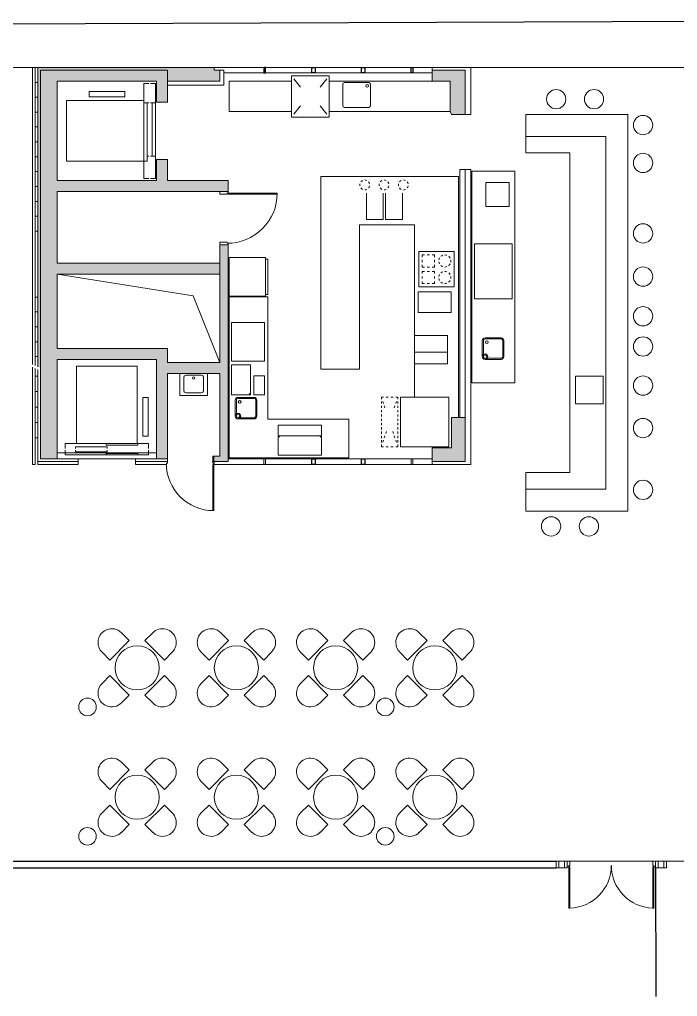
# Model space of a CAD drawing. Header units: inches. Extents: x -2770 to 3095, y -2847 to 3009.
# Drawn here: x 48.09 to 54.05, y 106.6 to 115.45 of the extents above; entities that cross this region are included whole.
import ezdxf

# ---------------------------------------------------------------- set-up
doc = ezdxf.new("R2010")
doc.units = ezdxf.units.IN
doc.header["$LTSCALE"] = 0.1
doc.header["$MEASUREMENT"] = 0
for name, color, linetype, lineweight in [('ARREDI attrezzature - furniture', 175, 'Continuous', 9), ('MURATURA sezioni - section wall', 7, 'Continuous', 40), ('PORTE finestre - doors windows', 252, 'Continuous', 5), ('PROIEZIONI - projections', 145, 'Continuous', 13), ('PROIEZIONI finissime - fine lines', 251, 'Continuous', 9), ('SEZIONI medie - small section', 2, 'Continuous', 25)]:
    doc.layers.add(name, color=color, linetype=linetype, lineweight=lineweight)
doc.layers.add('MURATURE tratteggi - wall hatch', color=7, linetype='Continuous', lineweight=18, true_color=0x949494)
doc.layers.add('VETRATE sezioni - windows sections', color=7, linetype='Continuous', true_color=0x4d79ff)

msp = doc.modelspace()

# ---------------------------------------------------------------- hatches: boundary and pattern name
at = {"layer": 'MURATURE tratteggi - wall hatch'}
h = msp.add_hatch(color=256, dxfattribs=at)
h.dxf.hatch_style = 1
h.paths.add_polyline_path([(49.43301, 112.34628), (49.90759, 112.34628), (49.90759, 113.41037), (49.98254, 113.41037), (49.98254, 111.44715), (49.85275, 111.44715), (49.85275, 111.49718), (49.90759, 111.49718), (49.90759, 112.24642), (49.43301, 112.24642), (49.43301, 111.47205), (49.33316, 111.47205), (49.33316, 112.3714), (48.43403, 112.3714), (48.43403, 111.47205), (48.28413, 111.47205), (48.28413, 114.99385), (49.43301, 114.99385), (49.43301, 114.70412), (49.33316, 114.70412), (49.33316, 114.89399), (48.43403, 114.89399), (48.43403, 113.99486), (49.33316, 113.99486), (49.33316, 114.18474), (49.43301, 114.18474), (49.43301, 113.99486), (49.98254, 113.99486), (49.98254, 113.89501), (49.90759, 113.89501), (48.43403, 113.89501), (48.43403, 113.24562), (49.90759, 113.24562), (49.90759, 113.14555), (48.43403, 113.14555), (48.43403, 112.47126), (49.43301, 112.47126)])
h.paths.add_polyline_path([(52.13062, 111.44715), (51.83084, 111.44715), (51.83084, 111.57213), (52.00586, 111.57213), (52.00586, 111.84678), (52.13062, 111.84678)])
h.paths.add_polyline_path([(52.13062, 114.59421), (52.00586, 114.59421), (51.9958, 114.61934), (51.9958, 114.89399), (51.83084, 114.89399), (51.83084, 114.99385), (52.13062, 114.99385)])
h.paths.add_polyline_path([(49.90759, 114.89399), (49.43301, 114.89399), (49.43301, 114.99385), (48.28413, 114.99385), (48.28413, 112.29602), (48.25923, 112.30635), (48.25923, 115.01897), (49.85778, 115.01897), (49.85778, 114.99385), (49.90759, 114.99385)])

# ---------------------------------------------------------------- linework, layer by layer
for p, q in [((37.9974, 115.3786), (58.02696, 115.45323)), ((47.50969, 107.76652), (52.9548, 107.76652)), ((47.60969, 107.82638), (52.9548, 107.82638)), ((53.85415, 107.76652), (53.8585, 106.60046))]:
    msp.add_line(p, q)
at = {"layer": 'ARREDI attrezzature - furniture', "linetype": 'Continuous', "lineweight": 0}
for points in [[(50.89675, 114.94403), (50.55698, 114.94403)], [(50.55698, 114.94403), (50.55698, 114.5693)], [(50.57839, 114.91715), (50.63826, 114.84155)], [(50.87555, 114.91715), (50.81546, 114.84155)], [(50.89675, 114.5693), (50.89675, 114.94403)], [(49.99259, 114.61934), (49.99259, 114.89399)], [(50.55698, 114.89399), (49.99259, 114.89399)], [(50.89675, 114.89399), (51.83084, 114.89399)], [(51.02173, 114.86646), (51.02173, 114.67178)], [(51.03659, 114.88154), (51.13207, 114.88154)], [(51.13207, 114.88154), (51.2564, 114.88154)], [(51.27147, 114.86646), (51.27147, 114.67178)], [(51.27147, 114.84374), (51.27147, 114.82385)], [(51.27147, 114.802), (51.27147, 114.78212)], [(51.27147, 114.76027), (51.27147, 114.74039)], [(50.63826, 114.67178), (50.57839, 114.59618)], [(50.81546, 114.67178), (50.87555, 114.59618)], [(51.03659, 114.6567), (51.2564, 114.6567)], [(51.27147, 114.71876), (51.27147, 114.69865)], [(50.55698, 114.61934), (49.99259, 114.61934)], [(50.55698, 114.5693), (50.89675, 114.5693)], [(50.89675, 114.61934), (51.9958, 114.61934)], [(53.60419, 114.59421), (52.68015, 114.59421)], [(52.68015, 114.59421), (52.68015, 114.24461)], [(53.60419, 110.99747), (53.60419, 114.59421)], [(53.40448, 114.3945), (52.68015, 114.3945)], [(53.40448, 114.3945), (53.40448, 111.1974)], [(52.68015, 114.24461), (53.07979, 114.24461)], [(53.07979, 114.24461), (53.07979, 113.64504)], [(52.07075, 114.02982), (50.8218, 114.02982)], [(50.8218, 114.02982), (50.8218, 113.87993)], [(52.07075, 111.84678), (52.07075, 114.02982)], [(52.19049, 114.07986), (52.19049, 112.16142)], [(52.58029, 114.07986), (52.19049, 114.07986)], [(52.58029, 114.07986), (52.58029, 113.86988)], [(52.31744, 113.97607), (52.31744, 113.75823)], [(52.31744, 113.97607), (52.53026, 113.97607)], [(52.53026, 113.75823), (52.53026, 113.97607)], [(50.8218, 113.87993), (50.8218, 112.284)], [(51.23651, 113.64264), (51.23651, 113.87993)], [(51.38837, 113.87993), (51.38837, 113.64264)], [(51.40935, 113.64264), (51.40935, 113.87993)], [(51.56121, 113.87993), (51.56121, 113.64264)], [(52.58029, 113.86988), (52.58029, 113.67017)], [(52.31744, 113.75823), (52.53026, 113.75823)], [(52.58029, 113.67017), (52.58029, 113.37039)], [(51.17162, 113.59282), (51.17162, 113.39289)], [(51.19653, 113.5926), (51.17162, 113.5926)], [(51.64598, 113.5926), (51.19653, 113.5926)], [(51.38837, 113.64264), (51.23651, 113.64264)], [(51.56121, 113.64264), (51.40935, 113.64264)], [(51.67111, 113.5926), (51.64598, 113.5926)], [(51.67111, 113.39289), (51.67111, 113.5926)], [(53.07979, 113.64504), (53.07979, 113.54519)], [(53.07979, 113.54519), (53.07979, 113.24541)], [(52.55517, 113.42042), (52.21562, 113.42042)], [(52.21562, 113.42042), (52.21562, 112.92093)], [(52.55517, 112.92093), (52.55517, 113.42042)], [(51.17162, 113.39289), (51.17162, 113.19318)], [(51.67111, 112.99326), (51.67111, 113.39289)], [(51.7111, 113.03062), (51.7111, 113.3505)], [(51.7111, 113.3505), (52.03076, 113.3505)], [(51.74103, 113.32057), (51.76092, 113.32057)], [(51.74103, 113.30047), (51.74103, 113.32057)], [(51.78604, 113.32057), (51.80593, 113.32057)], [(51.83084, 113.32057), (51.85094, 113.32057)], [(51.85094, 113.30047), (51.85094, 113.32057)], [(52.03076, 113.3505), (52.03076, 113.03062)], [(52.58029, 113.37039), (52.58029, 113.07061)], [(49.99259, 112.94584), (49.99259, 113.29544)], [(49.99259, 113.29544), (50.32143, 113.29544)], [(50.32143, 113.29544), (50.32143, 112.94584)], [(50.32143, 113.28058), (50.34219, 113.28058)], [(50.34219, 113.28058), (50.34219, 112.9607)], [(51.74103, 113.25546), (51.74103, 113.27556)], [(51.74103, 113.21066), (51.74103, 113.23055)], [(51.85094, 113.25546), (51.85094, 113.27556)], [(51.85094, 113.21066), (51.85094, 113.23055)], [(53.07979, 113.24541), (53.07979, 112.94584)], [(51.17162, 113.19318), (51.17162, 112.99326)], [(51.74103, 113.21066), (51.76092, 113.21066)], [(51.74103, 113.17068), (51.76092, 113.17068)], [(51.74103, 113.15058), (51.74103, 113.17068)], [(51.78604, 113.21066), (51.80593, 113.21066)], [(51.78604, 113.17068), (51.80593, 113.17068)], [(51.83084, 113.21066), (51.85094, 113.21066)], [(51.83084, 113.17068), (51.85094, 113.17068)], [(51.85094, 113.15058), (51.85094, 113.17068)], [(51.74103, 113.10557), (51.74103, 113.12567)], [(51.74103, 113.06077), (51.74103, 113.08066)], [(51.74103, 113.06077), (51.76092, 113.06077)], [(51.78604, 113.06077), (51.80593, 113.06077)], [(51.83084, 113.06077), (51.85094, 113.06077)], [(51.85094, 113.10557), (51.85094, 113.12567)], [(51.85094, 113.06077), (51.85094, 113.08066)], [(52.58029, 113.07061), (52.58029, 112.77104)], [(51.17162, 112.99326), (51.17162, 112.8934)], [(51.67111, 112.79355), (51.67111, 112.99326)], [(51.70476, 112.79966), (51.70476, 112.98692)], [(51.70476, 112.98692), (52.00454, 112.98692)], [(52.03076, 113.03062), (51.7111, 113.03062)], [(52.00454, 112.98692), (52.00454, 112.79966)], [(50.32143, 112.94584), (49.99259, 112.94584)], [(49.99259, 112.94082), (49.99259, 111.48211)], [(50.34219, 112.94082), (49.99259, 112.94082)], [(50.34219, 112.9607), (50.32143, 112.9607)], [(50.34219, 112.94082), (50.34219, 112.73106)], [(51.17162, 112.8934), (51.17162, 112.69347)], [(52.21562, 112.92093), (52.55517, 112.92093)], [(53.07979, 112.94584), (53.07979, 112.84577)], [(51.67111, 112.59362), (51.67111, 112.79355)], [(52.00454, 112.79966), (51.70476, 112.79966)], [(53.07979, 112.84577), (53.07979, 112.5462)], [(50.01269, 112.35786), (50.01269, 112.70746)], [(50.01269, 112.70746), (50.31226, 112.70746)], [(50.31226, 112.70746), (50.31226, 112.35786)], [(50.34219, 112.73106), (50.34219, 112.03163)], [(52.58029, 112.77104), (52.58029, 112.57111)], [(51.17162, 112.69347), (51.17162, 112.49376)], [(51.67111, 112.4387), (51.67111, 112.58859)], [(51.67111, 112.58859), (51.97089, 112.58859)], [(51.97089, 112.59362), (51.97089, 112.58859)], [(51.97089, 112.58859), (51.97089, 112.4387)], [(52.28554, 112.54358), (52.28554, 112.39872)], [(52.29559, 112.54358), (52.29559, 112.39872)], [(52.45531, 112.56871), (52.31044, 112.56871)], [(52.45531, 112.55866), (52.31044, 112.55866)], [(52.47039, 112.39872), (52.47039, 112.54358)], [(52.48022, 112.39872), (52.48022, 112.54358)], [(52.58029, 112.57111), (52.58029, 112.3714)], [(53.07979, 112.5462), (53.07979, 112.24642)], [(51.17162, 112.49376), (51.17162, 112.284)], [(51.67111, 112.33885), (51.67111, 112.4387)], [(51.67111, 112.4387), (51.97089, 112.4387)], [(51.97089, 112.4387), (51.67111, 112.4387)], [(51.97089, 112.4387), (51.97089, 112.33885)], [(50.31226, 112.35786), (50.01269, 112.35786)], [(52.45531, 112.38386), (52.31044, 112.38386)], [(52.45531, 112.37381), (52.31044, 112.37381)], [(52.58029, 112.3714), (52.58029, 112.16142)], [(50.01269, 112.05174), (50.01269, 112.3253)], [(50.01269, 112.3253), (50.18487, 112.3253)], [(50.18487, 112.3253), (50.18487, 112.05174)], [(51.17162, 112.284), (50.8218, 112.284)], [(51.67111, 112.03404), (51.67111, 112.33382)], [(51.67111, 112.33382), (51.97089, 112.33382)], [(51.97089, 112.33382), (51.97089, 112.33885)], [(49.6703, 112.24642), (49.54554, 112.24642)], [(49.54554, 112.04671), (49.54554, 112.24642)], [(49.5805, 112.21561), (49.5805, 112.08604)], [(49.74044, 112.23003), (49.60038, 112.23003)], [(49.6703, 112.24642), (49.79528, 112.24642)], [(49.76032, 112.21561), (49.76032, 112.08604)], [(49.79528, 112.04671), (49.79528, 112.24642)], [(50.21481, 112.05174), (50.21481, 112.22392)], [(50.21481, 112.22392), (50.31226, 112.22392)], [(50.31226, 112.22392), (50.31226, 112.05174)], [(53.07979, 112.24642), (53.07979, 111.94664)], [(53.12982, 111.97155), (53.12982, 112.22151)], [(53.12982, 112.22151), (53.37957, 112.22151)], [(53.37957, 112.22151), (53.37957, 111.97155)], [(52.58029, 112.16142), (52.19049, 112.16142)], [(49.54554, 112.04671), (49.79528, 112.04671)], [(49.74044, 112.07162), (49.60038, 112.07162)], [(50.18487, 112.05174), (50.01269, 112.05174)], [(50.04765, 111.85924), (50.04765, 112.0041)], [(50.05749, 112.0041), (50.05749, 111.85924)], [(50.21743, 112.02923), (50.07256, 112.02923)], [(50.21743, 112.01918), (50.07256, 112.01918)], [(50.18487, 112.05174), (50.17242, 112.06419)], [(50.31226, 112.05174), (50.21481, 112.05174)], [(50.23229, 111.85924), (50.23229, 112.0041)], [(50.24234, 111.85924), (50.24234, 112.0041)], [(50.34219, 112.03163), (50.34219, 111.83193)], [(51.37089, 112.01175), (51.37089, 112.03163)], [(51.39078, 112.03163), (51.37089, 112.03163)], [(51.37089, 111.97264), (51.37089, 111.99252)], [(51.39056, 111.97264), (51.38422, 111.99165)], [(51.43404, 112.03163), (51.41416, 112.03163)], [(51.47752, 112.03163), (51.45742, 112.03163)], [(51.52078, 112.03163), (51.50068, 112.03163)], [(51.50112, 111.97264), (51.50746, 111.99165)], [(51.52078, 112.01175), (51.52078, 112.03163)], [(51.52078, 111.97264), (51.52078, 111.99252)], [(51.98073, 112.03163), (51.54569, 112.03163)], [(51.54569, 112.03163), (51.54569, 111.58196)], [(51.98073, 111.58196), (51.98073, 112.03163)], [(51.37089, 111.93353), (51.37089, 111.95363)], [(51.37089, 111.89442), (51.37089, 111.91452)], [(51.40367, 111.93331), (51.39733, 111.9521)], [(51.48801, 111.93331), (51.49413, 111.9521)], [(51.52078, 111.93353), (51.52078, 111.95363)], [(51.52078, 111.89442), (51.52078, 111.91452)], [(53.07979, 111.94664), (53.07979, 111.34729)], [(53.37957, 111.97155), (53.12982, 111.97155)], [(50.21743, 111.84438), (50.07256, 111.84438)], [(50.21743, 111.83433), (50.07256, 111.83433)], [(50.34219, 111.83193), (50.86681, 111.83193)], [(50.86681, 111.83193), (51.07657, 111.83193)], [(51.07657, 111.83193), (51.07657, 111.48211)], [(51.37089, 111.85552), (51.37089, 111.87541)], [(51.37089, 111.81641), (51.37089, 111.8363)], [(51.52078, 111.85552), (51.52078, 111.87541)], [(51.52078, 111.81641), (51.52078, 111.8363)], [(50.43571, 111.77599), (50.82988, 111.77599)], [(50.43571, 111.5057), (50.43571, 111.77599)], [(50.82988, 111.77599), (50.82988, 111.5057)], [(51.37089, 111.7773), (51.37089, 111.7974)], [(51.37089, 111.73819), (51.37089, 111.75829)], [(51.52078, 111.7773), (51.52078, 111.7974)], [(51.52078, 111.73819), (51.52078, 111.75829)], [(50.43571, 111.68203), (50.82988, 111.68203)], [(50.43571, 111.68203), (50.44816, 111.66958)], [(50.82988, 111.68203), (50.81743, 111.66958)], [(51.37089, 111.6993), (51.37089, 111.71918)], [(51.37089, 111.66018), (51.37089, 111.68007)], [(51.37089, 111.62107), (51.37089, 111.64117)], [(51.39056, 111.64096), (51.38422, 111.62195)], [(51.40367, 111.6805), (51.39733, 111.66149)], [(51.41678, 111.72005), (51.41044, 111.70104)], [(51.47468, 111.72005), (51.48102, 111.70104)], [(51.48801, 111.6805), (51.49413, 111.66149)], [(51.50112, 111.64096), (51.50746, 111.62195)], [(51.52078, 111.6993), (51.52078, 111.71918)], [(51.52078, 111.66018), (51.52078, 111.68007)], [(51.52078, 111.62107), (51.52078, 111.64117)], [(51.37089, 111.58196), (51.37089, 111.60206)], [(51.39078, 111.58196), (51.37089, 111.58196)], [(51.43404, 111.58196), (51.41416, 111.58196)], [(51.47752, 111.58196), (51.45742, 111.58196)], [(51.52078, 111.58196), (51.50068, 111.58196)], [(51.52078, 111.58196), (51.52078, 111.60206)], [(51.54569, 111.58196), (51.98073, 111.58196)], [(49.99259, 111.48211), (51.07657, 111.48211)], [(50.82988, 111.5057), (50.43571, 111.5057)], [(53.07979, 111.34729), (52.68015, 111.34729)], [(52.68015, 111.34729), (52.68015, 110.99747)], [(53.40448, 111.1974), (52.68015, 111.1974)], [(53.60419, 110.99747), (52.68015, 110.99747)], [(49.08756, 109.8261), (49.01699, 109.89668)], [(49.22893, 109.8261), (49.29951, 109.89668)], [(49.98691, 109.8261), (49.91612, 109.89668)], [(50.12806, 109.8261), (50.19886, 109.89668)], [(50.88604, 109.8261), (50.81546, 109.89668)], [(51.02719, 109.8261), (51.09799, 109.89668)], [(51.78517, 109.8261), (51.71459, 109.89668)], [(51.92654, 109.8261), (51.99712, 109.89668)], [(49.08756, 109.8261), (48.91101, 109.64933)], [(49.22893, 109.8261), (49.40548, 109.64933)], [(49.98691, 109.8261), (49.81014, 109.64933)], [(50.12806, 109.8261), (50.30483, 109.64933)], [(50.88604, 109.8261), (50.70949, 109.64933)], [(51.02719, 109.8261), (51.20396, 109.64933)], [(51.78517, 109.8261), (51.60862, 109.64933)], [(51.92654, 109.8261), (52.10309, 109.64933)], [(48.91101, 109.64933), (48.84044, 109.72013)], [(49.40548, 109.64933), (49.47627, 109.72013)], [(49.81014, 109.64933), (49.73957, 109.72013)], [(50.30483, 109.64933), (50.3754, 109.72013)], [(50.70949, 109.64933), (50.6387, 109.72013)], [(51.20396, 109.64933), (51.27453, 109.72013)], [(51.60862, 109.64933), (51.53783, 109.72013)], [(52.10309, 109.64933), (52.17366, 109.72013)], [(48.91101, 109.50818), (48.84044, 109.43739)], [(48.91101, 109.50818), (49.08756, 109.33142)], [(49.40548, 109.50818), (49.22893, 109.33142)], [(49.40548, 109.50818), (49.47627, 109.43739)], [(49.81014, 109.50818), (49.73957, 109.43739)], [(49.81014, 109.50818), (49.98691, 109.33142)], [(50.30483, 109.50818), (50.12806, 109.33142)], [(50.30483, 109.50818), (50.3754, 109.43739)], [(50.70949, 109.50818), (50.6387, 109.43739)], [(50.70949, 109.50818), (50.88604, 109.33142)], [(51.20396, 109.50818), (51.02719, 109.33142)], [(51.20396, 109.50818), (51.27453, 109.43739)], [(51.60862, 109.50818), (51.53783, 109.43739)], [(51.60862, 109.50818), (51.78517, 109.33142)], [(52.10309, 109.50818), (51.92654, 109.33142)], [(52.10309, 109.50818), (52.17366, 109.43739)], [(49.08756, 109.33142), (49.01699, 109.26084)], [(49.22893, 109.33142), (49.29951, 109.26084)], [(49.98691, 109.33142), (49.91612, 109.26084)], [(50.12806, 109.33142), (50.19886, 109.26084)], [(50.88604, 109.33142), (50.81546, 109.26084)], [(51.02719, 109.33142), (51.09799, 109.26084)], [(51.78517, 109.33142), (51.71459, 109.26084)], [(51.92654, 109.33142), (51.99712, 109.26084)], [(49.08756, 108.65297), (49.01699, 108.72355)], [(49.22893, 108.65297), (49.29951, 108.72355)], [(49.98691, 108.65297), (49.91612, 108.72355)], [(50.12806, 108.65297), (50.19886, 108.72355)], [(50.88604, 108.65297), (50.81546, 108.72355)], [(51.02719, 108.65297), (51.09799, 108.72355)], [(51.78517, 108.65297), (51.71459, 108.72355)], [(51.92654, 108.65297), (51.99712, 108.72355)], [(49.08756, 108.65297), (48.91101, 108.4762)], [(49.22893, 108.65297), (49.40548, 108.4762)], [(49.98691, 108.65297), (49.81014, 108.4762)], [(50.12806, 108.65297), (50.30483, 108.4762)], [(50.88604, 108.65297), (50.70949, 108.4762)], [(51.02719, 108.65297), (51.20396, 108.4762)], [(51.78517, 108.65297), (51.60862, 108.4762)], [(51.92654, 108.65297), (52.10309, 108.4762)], [(48.91101, 108.4762), (48.84044, 108.547)], [(49.40548, 108.4762), (49.47627, 108.547)], [(49.81014, 108.4762), (49.73957, 108.547)], [(50.30483, 108.4762), (50.3754, 108.547)], [(50.70949, 108.4762), (50.6387, 108.547)], [(51.20396, 108.4762), (51.27453, 108.547)], [(51.60862, 108.4762), (51.53783, 108.547)], [(52.10309, 108.4762), (52.17366, 108.547)], [(48.91101, 108.33505), (48.84044, 108.26426)], [(48.91101, 108.33505), (49.08756, 108.15829)], [(49.40548, 108.33505), (49.22893, 108.15829)], [(49.40548, 108.33505), (49.47627, 108.26426)], [(49.81014, 108.33505), (49.73957, 108.26426)], [(49.81014, 108.33505), (49.98691, 108.15829)], [(50.30483, 108.33505), (50.12806, 108.15829)], [(50.30483, 108.33505), (50.3754, 108.26426)], [(50.70949, 108.33505), (50.6387, 108.26426)], [(50.70949, 108.33505), (50.88604, 108.15829)], [(51.20396, 108.33505), (51.02719, 108.15829)], [(51.20396, 108.33505), (51.27453, 108.26426)], [(51.60862, 108.33505), (51.53783, 108.26426)], [(51.60862, 108.33505), (51.78517, 108.15829)], [(52.10309, 108.33505), (51.92654, 108.15829)], [(52.10309, 108.33505), (52.17366, 108.26426)], [(49.08756, 108.15829), (49.01699, 108.08771)], [(49.22893, 108.15829), (49.29951, 108.08771)], [(49.98691, 108.15829), (49.91612, 108.08771)], [(50.12806, 108.15829), (50.19886, 108.08771)], [(50.88604, 108.15829), (50.81546, 108.08771)], [(51.02719, 108.15829), (51.09799, 108.08771)], [(51.78517, 108.15829), (51.71459, 108.08771)], [(51.92654, 108.15829), (51.99712, 108.08771)]]:
    msp.add_lwpolyline(points, dxfattribs=at)
for centre, radius in [((51.24154, 114.8516), 0.01245), ((52.9548, 114.73165), 0.0874), ((53.29741, 114.73165), 0.0874), ((53.74162, 114.49654), 0.0874), ((53.74162, 114.15349), 0.0874), ((53.74162, 113.51504), 0.0874), ((53.74162, 113.12392), 0.0874), ((53.74162, 112.7647), 0.0874), ((52.32552, 112.52872), 0.01245), ((53.74162, 112.4907), 0.0874), ((52.31044, 112.39872), 0.02491), ((52.31044, 112.39872), 0.01486), ((49.6703, 112.20491), 0.00961), ((53.74162, 112.1363), 0.0874), ((50.08742, 111.98925), 0.01245), ((50.07256, 111.85924), 0.02491), ((50.07256, 111.85924), 0.01486), ((53.74162, 111.7513), 0.0874), ((53.74162, 111.1915), 0.0874), ((52.90848, 110.86025), 0.0874), ((53.25109, 110.86025), 0.0874), ((49.15836, 109.57876), 0.19971), ((50.05749, 109.57876), 0.19971), ((50.95662, 109.57876), 0.19971), ((51.85575, 109.57876), 0.19971), ((49.15836, 108.40563), 0.19971), ((50.05749, 108.40563), 0.19971), ((50.95662, 108.40563), 0.19971), ((51.85575, 108.40563), 0.19971)]:
    msp.add_circle(centre, radius, dxfattribs=at)
for centre, radius, start, end in [((51.03659, 114.86646), 0.01486, 90, 180), ((51.03659, 114.86646), 0.01486, 180, 180.010986), ((51.2564, 114.86646), 0.01486, 0, 90.005493), ((51.03659, 114.67178), 0.01486, 180.005493, 270.005493), ((51.2564, 114.67178), 0.01486, 270, 0.005493), ((51.22078, 113.95488), 0.04479, 167.387695, 180), ((51.22078, 113.95488), 0.04479, 180, 192.86499), ((51.22078, 113.95488), 0.04479, 115.960693, 141.432495), ((51.22078, 113.95488), 0.04479, 64.533691, 90.005493), ((51.22078, 113.95488), 0.04479, 13.106689, 38.578491), ((51.22078, 113.95488), 0.04479, 321.679688, 347.145996), ((51.39558, 113.95488), 0.04479, 167.387695, 180), ((51.39558, 113.95488), 0.04479, 180, 192.86499), ((51.39558, 113.95488), 0.04479, 115.960693, 141.432495), ((51.39558, 113.95488), 0.04479, 64.533691, 90.005493), ((51.39558, 113.95488), 0.04479, 13.106689, 38.578491), ((51.39558, 113.95488), 0.04479, 321.679688, 347.145996), ((51.57038, 113.95488), 0.04479, 167.387695, 180), ((51.57038, 113.95488), 0.04479, 180, 192.86499), ((51.57038, 113.95488), 0.04479, 115.960693, 141.432495), ((51.57038, 113.95488), 0.04479, 64.533691, 90.005493), ((51.57038, 113.95488), 0.04479, 13.106689, 38.578491), ((51.57038, 113.95488), 0.04479, 321.679688, 347.145996), ((51.22078, 113.95488), 0.04479, 218.825684, 244.291992), ((51.22078, 113.95488), 0.04479, 270.252686, 295.718994), ((51.39558, 113.95488), 0.04479, 218.825684, 244.291992), ((51.39558, 113.95488), 0.04479, 270.252686, 295.718994), ((51.57038, 113.95488), 0.04479, 218.825684, 244.291992), ((51.57038, 113.95488), 0.04479, 270.252686, 295.718994), ((51.94577, 113.26551), 0.05484, 109.165649, 130.001221), ((51.94577, 113.26551), 0.05484, 69.164429, 90.005493), ((51.94577, 113.26551), 0.05484, 189.168091, 210.009155), ((51.94577, 113.26551), 0.05484, 149.161377, 170.002441), ((51.94577, 113.26551), 0.05484, 309.16626, 330.007324), ((51.94577, 113.26551), 0.05484, 29.163208, 50.004272), ((51.94577, 113.26551), 0.05484, 349.16748, 10.003052), ((51.94577, 113.11562), 0.05484, 149.161377, 170.002441), ((51.94577, 113.26551), 0.05484, 229.169312, 250.004883), ((51.94577, 113.11562), 0.05484, 109.165649, 130.001221), ((51.94577, 113.26551), 0.05484, 269.165039, 290.006104), ((51.94577, 113.11562), 0.05484, 69.164429, 90.005493), ((51.94577, 113.11562), 0.05484, 29.163208, 50.004272), ((51.94577, 113.11562), 0.05484, 189.168091, 210.009155), ((51.94577, 113.11562), 0.05484, 229.169312, 250.004883), ((51.94577, 113.11562), 0.05484, 269.165039, 290.006104), ((51.94577, 113.11562), 0.05484, 309.16626, 330.007324), ((51.94577, 113.11562), 0.05484, 349.16748, 10.003052), ((52.31044, 112.54358), 0.02491, 90, 180), ((52.31044, 112.54358), 0.01486, 90, 180), ((52.45531, 112.54358), 0.02491, 0, 90.005493), ((52.45531, 112.54358), 0.01486, 0, 90.005493), ((52.31044, 112.39872), 0.02491, 180, 270.005493), ((52.31044, 112.39872), 0.01486, 180, 270.005493), ((52.45531, 112.39872), 0.02491, 270, 0.005493), ((52.45531, 112.39872), 0.01486, 270, 0.005493), ((49.60038, 112.20906), 0.02076, 90, 161.801147), ((49.74044, 112.20906), 0.02076, 18.204346, 90.005493), ((49.60038, 112.09238), 0.02076, 198.204346, 270.005493), ((49.74044, 112.09238), 0.02076, 270, 341.801147), ((50.07256, 112.0041), 0.02491, 90, 180), ((50.07256, 112.0041), 0.01486, 90, 180), ((50.21743, 112.0041), 0.02491, 0, 90.005493), ((50.21743, 112.0041), 0.01486, 0, 90.005493), ((50.07256, 111.85924), 0.02491, 180, 270.005493), ((50.07256, 111.85924), 0.01486, 180, 270.005493), ((50.21743, 111.85924), 0.02491, 270, 0.005493), ((50.21743, 111.85924), 0.01486, 270, 0.005493), ((48.92871, 109.8084), 0.12476, 44.994507, 180), ((49.388, 109.8084), 0.12476, 314.994507, 135), ((49.82784, 109.8084), 0.12476, 44.994507, 180), ((50.28713, 109.8084), 0.12476, 314.994507, 135), ((50.72697, 109.8084), 0.12476, 44.994507, 180), ((51.18626, 109.8084), 0.12476, 314.994507, 135), ((51.62632, 109.8084), 0.12476, 44.994507, 180), ((52.08539, 109.8084), 0.12476, 314.994507, 135), ((48.92871, 109.8084), 0.12476, 180, 225), ((49.82784, 109.8084), 0.12476, 180, 225), ((50.72697, 109.8084), 0.12476, 180, 225), ((51.62632, 109.8084), 0.12476, 180, 225), ((48.92871, 109.34911), 0.12476, 134.994507, 180), ((49.388, 109.34911), 0.12476, 224.994507, 45), ((49.82784, 109.34911), 0.12476, 134.994507, 180), ((50.28713, 109.34911), 0.12476, 224.994507, 45), ((50.72697, 109.34911), 0.12476, 134.994507, 180), ((51.18626, 109.34911), 0.12476, 224.994507, 45), ((51.62632, 109.34911), 0.12476, 134.994507, 180), ((52.08539, 109.34911), 0.12476, 224.994507, 45), ((48.92871, 109.34911), 0.12476, 180, 315), ((49.82784, 109.34911), 0.12476, 180, 315), ((50.72697, 109.34911), 0.12476, 180, 315), ((51.62632, 109.34911), 0.12476, 180, 315), ((48.92871, 108.63527), 0.12476, 44.994507, 180), ((49.388, 108.63527), 0.12476, 314.994507, 135), ((49.82784, 108.63527), 0.12476, 44.994507, 180), ((50.28713, 108.63527), 0.12476, 314.994507, 135), ((50.72697, 108.63527), 0.12476, 44.994507, 180), ((51.18626, 108.63527), 0.12476, 314.994507, 135), ((51.62632, 108.63527), 0.12476, 44.994507, 180), ((52.08539, 108.63527), 0.12476, 314.994507, 135), ((48.92871, 108.63527), 0.12476, 180, 225), ((49.82784, 108.63527), 0.12476, 180, 225), ((50.72697, 108.63527), 0.12476, 180, 225), ((51.62632, 108.63527), 0.12476, 180, 225), ((48.92871, 108.17599), 0.12476, 134.994507, 180), ((49.388, 108.17599), 0.12476, 224.994507, 45), ((49.82784, 108.17599), 0.12476, 134.994507, 180), ((50.28713, 108.17599), 0.12476, 224.994507, 45), ((50.72697, 108.17599), 0.12476, 134.994507, 180), ((51.18626, 108.17599), 0.12476, 224.994507, 45), ((51.62632, 108.17599), 0.12476, 134.994507, 180), ((52.08539, 108.17599), 0.12476, 224.994507, 45), ((48.92871, 108.17599), 0.12476, 180, 315), ((49.82784, 108.17599), 0.12476, 180, 315), ((50.72697, 108.17599), 0.12476, 180, 315), ((51.62632, 108.17599), 0.12476, 180, 315)]:
    msp.add_arc(centre, radius, start, end, dxfattribs=at)
at = {"layer": 'MURATURA sezioni - section wall', "linetype": 'Continuous', "lineweight": 0}
for points in [[(49.43301, 114.99385), (48.28413, 114.99385)], [(48.28413, 114.99385), (48.28413, 111.47205)], [(49.43301, 114.99385), (49.43301, 114.70412)], [(51.83084, 114.99385), (52.13062, 114.99385)], [(51.83084, 114.89399), (51.83084, 114.99385)], [(52.13062, 114.59421), (52.13062, 114.99385)], [(48.43403, 114.89399), (48.43403, 113.99486)], [(49.33316, 114.89399), (48.43403, 114.89399)], [(49.33316, 114.89399), (49.33316, 114.70412)], [(51.83084, 114.89399), (51.9958, 114.89399)], [(51.9958, 114.61934), (51.9958, 114.89399)], [(49.43301, 114.70412), (49.33316, 114.70412)], [(52.00586, 114.59421), (51.9958, 114.61934)], [(52.00586, 114.59421), (52.13062, 114.59421)], [(49.33316, 114.18474), (49.33316, 113.99486)], [(49.43301, 114.18474), (49.33316, 114.18474)], [(49.43301, 114.18474), (49.43301, 113.99486)], [(49.33316, 113.99486), (48.43403, 113.99486)], [(49.98254, 113.99486), (49.43301, 113.99486)], [(49.98254, 113.99486), (49.98254, 113.89501)], [(48.43403, 113.89501), (48.43403, 113.24562)], [(49.98254, 113.89501), (48.43403, 113.89501)], [(49.98254, 113.41037), (49.90759, 113.41037)], [(49.90759, 112.34628), (49.90759, 113.41037)], [(49.90759, 113.41037), (49.98254, 113.41037)], [(49.98254, 111.44715), (49.98254, 113.41037)], [(49.90759, 113.24562), (48.43403, 113.24562)], [(49.90759, 113.24562), (49.90759, 113.14555)], [(48.43403, 113.14555), (48.43403, 112.47126)], [(49.90759, 113.14555), (48.43403, 113.14555)], [(49.43301, 112.47126), (48.43403, 112.47126)], [(49.43301, 112.47126), (49.43301, 112.34628)], [(48.43403, 112.3714), (48.43403, 111.47205)], [(49.33316, 112.3714), (48.43403, 112.3714)], [(49.33316, 112.3714), (49.33316, 111.47205)], [(49.90759, 112.34628), (49.43301, 112.34628)], [(49.90759, 112.24642), (49.43301, 112.24642)], [(49.43301, 112.24642), (49.43301, 111.47205)], [(49.90759, 111.49718), (49.90759, 112.24642)], [(52.00586, 111.84678), (52.00586, 111.57213)], [(52.00586, 111.84678), (52.13062, 111.84678)], [(52.13062, 111.84678), (52.13062, 111.44715)], [(51.83084, 111.57213), (51.83084, 111.44715)], [(51.83084, 111.57213), (52.00586, 111.57213)], [(48.43403, 111.47205), (48.28413, 111.47205)], [(49.43301, 111.47205), (49.33316, 111.47205)], [(49.85275, 111.49718), (49.90759, 111.49718)], [(49.85275, 111.44715), (49.85275, 111.49718)], [(49.98254, 111.44715), (49.85275, 111.44715)], [(51.83084, 111.44715), (52.13062, 111.44715)]]:
    msp.add_lwpolyline(points, dxfattribs=at)
for centre in [(48.70868, 109.22435), (51.40629, 109.22435), (48.70868, 108.05122), (51.40629, 108.05122)]:
    msp.add_circle(centre, 0.07975, dxfattribs=at)
at = {"layer": 'PORTE finestre - doors windows', "linetype": 'Continuous', "lineweight": 0}
for points in [[(49.85778, 115.01897), (49.85778, 114.99385)], [(49.90759, 114.99385), (49.90759, 114.89399)], [(49.90759, 113.89501), (49.98254, 113.89501)], [(49.90759, 113.86988), (49.90759, 113.89501)], [(49.97271, 113.86988), (49.90759, 113.86988)], [(49.97271, 113.87993), (49.97271, 113.86988)], [(49.98254, 113.87993), (49.97271, 113.87993)], [(49.98254, 113.89501), (49.98254, 113.87993)], [(49.98254, 113.87993), (50.42719, 113.87993)], [(49.98254, 113.87993), (49.98254, 113.86988)], [(49.98254, 113.86988), (50.42719, 113.86988)], [(49.97271, 113.43528), (49.90759, 113.43528)], [(49.90759, 113.43528), (49.90759, 113.41037)], [(49.97271, 113.42545), (49.97271, 113.43528)], [(49.98254, 113.42545), (49.97271, 113.42545)], [(49.98254, 113.41037), (49.98254, 113.42545)], [(49.43301, 111.43229), (49.43301, 111.47205)], [(49.8427, 111.43229), (49.8427, 111.49718)], [(49.8427, 111.49718), (49.85275, 111.49718)], [(49.4081, 111.42224), (49.42318, 111.42224)], [(49.42318, 111.43229), (49.43301, 111.43229)], [(49.86783, 111.44715), (49.83767, 111.44715)], [(49.85275, 111.43229), (49.8427, 111.43229)], [(49.85778, 111.42224), (49.8427, 111.42224)], [(49.8427, 111.42224), (49.8427, 111.00293)], [(49.85275, 111.43229), (49.85275, 111.00272)], [(53.07979, 107.82638), (53.05488, 107.82638)], [(53.05488, 107.82638), (53.05488, 107.77635)], [(53.05488, 107.77635), (53.06973, 107.77635)], [(53.06973, 107.7864), (53.07979, 107.7864)], [(53.06973, 107.77635), (53.06973, 107.7864)], [(53.06973, 107.77635), (53.07979, 107.77635)], [(53.06973, 107.40184), (53.06973, 107.77635)], [(53.07979, 107.7864), (53.07979, 107.82638)], [(53.07979, 107.77635), (53.07979, 107.40184)], [(53.82902, 107.7864), (53.82902, 107.82638)], [(53.82902, 107.82638), (53.85415, 107.82638)], [(53.83907, 107.7864), (53.82902, 107.7864)], [(53.83907, 107.77635), (53.82902, 107.77635)], [(53.82902, 107.77635), (53.82902, 107.40184)], [(53.83907, 107.77635), (53.83907, 107.7864)], [(53.83907, 107.40184), (53.83907, 107.77635)], [(53.85415, 107.77635), (53.83907, 107.77635)], [(53.85415, 107.82638), (53.85415, 107.77635)], [(53.06973, 107.40184), (53.07979, 107.40184)], [(53.83907, 107.40184), (53.82902, 107.40184)]]:
    msp.add_lwpolyline(points, dxfattribs=at)
at = {"layer": 'PROIEZIONI - projections', "linetype": 'Continuous', "lineweight": 0}
for points in [[(48.20919, 115.01897), (48.23432, 115.01897)], [(48.25923, 115.01897), (48.23432, 115.01897)], [(48.25923, 114.88394), (48.23432, 114.88394)], [(48.25923, 114.74913), (48.23432, 114.74913)], [(48.25923, 114.61431), (48.23432, 114.61431)], [(48.25923, 114.4795), (48.23432, 114.4795)], [(48.25923, 114.34446), (48.23432, 114.34446)], [(48.25923, 114.20965), (48.23432, 114.20965)], [(48.25923, 114.07483), (48.23432, 114.07483)], [(48.25923, 113.9398), (48.23432, 113.9398)], [(48.25923, 113.80499), (48.23432, 113.80499)], [(48.25923, 113.67017), (48.23432, 113.67017)], [(48.25923, 113.53536), (48.23432, 113.53536)], [(48.25923, 112.93841), (48.23432, 112.93841)], [(48.25923, 112.80338), (48.23432, 112.80338)], [(48.25923, 112.66856), (48.23432, 112.66856)], [(48.25923, 112.53375), (48.23432, 112.53375)], [(48.25923, 112.39872), (48.23432, 112.39872)], [(48.23432, 112.22042), (48.25923, 112.22042)], [(48.23432, 112.08167), (48.25923, 112.08167)], [(48.23432, 111.94183), (48.25923, 111.94183)], [(48.23432, 111.80177), (48.25923, 111.80177)], [(48.23432, 111.66193), (48.25923, 111.66193)]]:
    msp.add_lwpolyline(points, dxfattribs=at)
at = {"layer": 'PROIEZIONI finissime - fine lines', "linetype": 'Continuous', "lineweight": 0}
msp.add_line((48.23432, 111.42224), (48.20919, 111.42224), dxfattribs=at)
for points in [[(48.20919, 115.01897), (48.20919, 112.32727)], [(48.23432, 115.01897), (48.23432, 112.31678)], [(51.64118, 114.96894), (51.64118, 115.01897)], [(49.04758, 114.80222), (48.72288, 114.80222)], [(48.72288, 114.80222), (48.72288, 114.75219)], [(49.04758, 114.75219), (48.72288, 114.75219)], [(49.04758, 114.80222), (49.04758, 114.75219)], [(49.66702, 112.95021), (48.43403, 113.14555)], [(49.90759, 112.34628), (49.66702, 112.95021)], [(48.20919, 112.30214), (48.20919, 111.42224)], [(48.23432, 112.29187), (48.23432, 111.42224)], [(49.20927, 112.0277), (49.20927, 111.67788)], [(49.20927, 112.0277), (49.2593, 112.0277)], [(49.2593, 112.0277), (49.2593, 111.67788)], [(49.20927, 111.67788), (49.2593, 111.67788)], [(49.33316, 111.52712), (48.43403, 111.52712)], [(49.33316, 111.47205), (48.43403, 111.47205)], [(50.32231, 111.42224), (50.32231, 111.47205)], [(51.64118, 111.42224), (51.64118, 111.47205)], [(53.05488, 107.82638), (53.85415, 107.82638)]]:
    msp.add_lwpolyline(points, dxfattribs=at)
for centre, radius, start, end in [((49.97271, 113.87993), 0.45448, 270, 0.005493), ((49.85275, 111.43229), 0.42957, 180.027466, 270.005493), ((53.06973, 107.7864), 0.38456, 271.483154, 0), ((53.83907, 107.7864), 0.38456, 180, 268.511353)]:
    msp.add_arc(centre, radius, start, end, dxfattribs=at)
at = {"layer": 'SEZIONI medie - small section', "linetype": 'Continuous', "lineweight": 0}
for points in [[(49.4081, 115.01897), (47.60984, 115.01897)], [(48.25923, 115.01897), (48.25923, 112.30651)], [(50.30723, 115.01897), (48.25923, 115.01897)], [(49.4081, 115.01897), (49.45814, 115.01897)], [(50.30723, 115.01897), (50.25741, 115.01897)], [(50.30723, 115.01897), (50.35727, 115.01897)], [(50.32231, 114.96894), (50.32231, 115.01897)], [(50.74183, 114.96894), (50.74183, 115.01897)], [(50.77198, 114.96894), (50.77198, 115.01897)], [(51.20658, 115.01897), (51.15654, 115.01897)], [(51.1915, 114.96894), (51.1915, 115.01897)], [(51.20658, 115.01897), (51.2564, 115.01897)], [(51.22144, 114.96894), (51.22144, 115.01897)], [(51.65604, 115.01897), (52.18066, 115.01897)], [(51.65604, 115.01897), (51.65604, 114.96894)], [(51.83084, 114.99385), (51.83084, 115.01897)], [(52.05567, 115.01897), (52.10571, 115.01897)], [(52.15553, 115.01897), (52.10571, 115.01897)], [(52.18066, 114.59421), (52.18066, 115.01897)], [(52.9548, 115.01897), (53.00484, 115.01897)], [(53.05488, 115.01897), (53.00484, 115.01897)], [(53.85415, 115.01897), (53.90397, 115.01897)], [(53.95401, 115.01897), (53.90397, 115.01897)], [(49.94255, 114.99385), (49.85799, 114.99385)], [(49.90759, 114.99385), (49.90759, 114.89399)], [(49.94255, 114.99385), (49.90759, 114.99385)], [(49.94255, 114.99385), (49.94255, 114.85903)], [(49.94255, 114.99385), (49.94255, 114.96894)], [(50.30723, 114.96894), (49.94255, 114.96894)], [(51.65604, 114.96894), (51.83084, 114.96894)], [(49.26324, 114.87389), (49.21822, 114.87389)], [(49.21822, 114.87389), (49.21822, 114.01365)], [(49.32332, 114.87389), (49.27831, 114.87389)], [(49.32332, 114.87389), (49.32332, 114.01365)], [(49.90759, 114.89399), (49.43301, 114.89399)], [(49.94255, 114.85903), (49.43301, 114.85903)], [(49.18326, 114.71919), (48.51902, 114.71919)], [(48.51902, 114.71919), (48.51902, 114.16966)], [(49.21822, 114.71919), (49.18326, 114.71919)], [(49.26324, 114.698), (49.21822, 114.698)], [(49.24838, 114.698), (49.24838, 114.16966)], [(49.32332, 114.698), (49.27831, 114.698)], [(49.29317, 114.698), (49.29317, 114.21511)], [(52.13062, 114.59421), (52.18066, 114.59421)], [(49.26324, 114.21511), (49.24838, 114.21511)], [(49.32332, 114.21511), (49.27831, 114.21511)], [(49.18326, 114.16966), (48.51902, 114.16966)], [(49.24838, 114.16966), (49.18326, 114.16966)], [(52.08058, 114.09472), (52.13062, 114.09472)], [(52.08058, 111.84678), (52.08058, 114.09472)], [(52.13062, 111.84678), (52.13062, 114.09472)], [(52.13062, 114.09472), (52.18066, 114.09472)], [(52.18066, 114.09472), (52.18066, 111.42224)], [(49.26324, 114.01365), (49.21822, 114.01365)], [(49.32332, 114.01365), (49.27831, 114.01365)], [(48.25923, 112.2816), (48.25923, 111.42224)], [(49.15879, 112.31132), (48.60948, 112.31132)], [(48.60948, 111.61211), (48.60948, 112.31132)], [(49.15879, 111.61211), (49.15879, 112.31132)], [(48.60948, 111.62195), (48.60948, 111.64707)], [(49.15879, 111.62195), (49.15879, 111.64707)], [(48.50526, 111.61211), (49.26192, 111.61211)], [(48.50526, 111.61211), (48.50526, 111.5671)], [(48.50526, 111.55203), (48.50526, 111.50723)], [(48.88676, 111.58196), (48.60074, 111.58196)], [(48.60074, 111.58196), (48.60074, 111.5671)], [(48.60074, 111.53717), (48.60074, 111.55203)], [(49.16513, 111.61211), (48.87911, 111.61211)], [(48.87911, 111.59704), (48.87911, 111.61211)], [(49.16513, 111.59704), (48.87911, 111.59704)], [(48.88676, 111.5671), (48.88676, 111.58196)], [(48.88676, 111.55203), (48.88676, 111.53717)], [(49.16513, 111.61211), (49.16513, 111.59704)], [(49.26192, 111.61211), (49.26192, 111.5671)], [(49.26192, 111.55203), (49.26192, 111.50723)], [(48.50526, 111.50723), (49.26192, 111.50723)], [(48.88676, 111.53717), (48.60074, 111.53717)], [(48.6239, 111.47205), (48.6239, 111.42224)], [(49.16513, 111.52209), (48.87911, 111.52209)], [(48.87911, 111.52209), (48.87911, 111.50723)], [(49.16513, 111.50723), (48.87911, 111.50723)], [(49.14328, 111.47205), (49.14328, 111.42224)], [(49.33316, 111.47205), (49.14328, 111.47205)], [(49.16513, 111.50723), (49.16513, 111.52209)], [(50.30723, 111.47205), (49.98254, 111.47205)], [(50.30723, 111.47205), (50.30723, 111.42224)], [(50.30723, 111.47205), (50.30723, 111.42224)], [(50.74183, 111.42224), (50.74183, 111.47205)], [(50.77198, 111.42224), (50.77198, 111.47205)], [(51.1915, 111.42224), (51.1915, 111.47205)], [(51.22144, 111.42224), (51.22144, 111.47205)], [(51.65604, 111.47205), (51.65604, 111.42224)], [(51.65604, 111.47205), (51.83084, 111.47205)], [(48.6239, 111.44715), (48.25923, 111.44715)], [(48.6239, 111.42224), (48.25923, 111.42224)], [(49.43301, 111.44715), (49.14328, 111.44715)], [(49.4081, 111.42224), (49.14328, 111.42224)], [(49.85778, 111.44715), (49.85778, 111.42224)], [(49.98254, 111.42224), (49.85778, 111.42224)], [(50.30723, 111.42224), (49.91765, 111.42224)], [(51.65604, 111.42224), (52.18066, 111.42224)], [(51.83084, 111.44715), (51.83084, 111.42224)], [(53.00484, 107.82638), (52.9548, 107.82638)], [(52.9548, 107.76652), (52.9548, 107.82638)], [(52.9548, 107.76652), (53.00484, 107.76652)], [(52.97993, 107.82638), (52.97993, 107.76652)], [(53.00484, 107.82638), (53.05488, 107.82638)], [(53.05488, 107.76652), (53.00484, 107.76652)], [(53.02975, 107.82638), (53.02975, 107.76652)], [(53.05488, 107.76652), (53.05488, 107.82638)], [(53.90397, 107.82638), (53.85415, 107.82638)], [(53.85415, 107.76652), (53.85415, 107.82638)], [(53.85415, 107.76652), (53.90397, 107.76652)], [(53.87906, 107.82638), (53.87906, 107.76652)], [(53.90397, 107.82638), (53.95401, 107.82638)], [(53.95401, 107.76652), (53.90397, 107.76652)], [(53.92888, 107.82638), (53.92888, 107.76652)], [(53.95401, 107.76652), (53.95401, 107.82638)]]:
    msp.add_lwpolyline(points, dxfattribs=at)
at = {"layer": 'SEZIONI medie - small section'}
for points in [[(50.32231, 114.96894), (50.32231, 115.01897), (50.30723, 115.01897), (50.30723, 114.96894)], [(50.75691, 115.01897), (50.77198, 115.01897), (50.77198, 114.96894), (50.75691, 114.96894), (50.74183, 114.96894), (50.74183, 115.01897)], [(51.22144, 115.01897), (51.22144, 114.96894), (51.20658, 114.96894), (51.1915, 114.96894), (51.1915, 115.01897), (51.20658, 115.01897)], [(51.65604, 115.01897), (51.65604, 114.96894), (51.64118, 114.96894), (51.64118, 115.01897)], [(50.77198, 111.47205), (50.77198, 111.42224), (50.75691, 111.42224), (50.74183, 111.42224), (50.74183, 111.47205), (50.75691, 111.47205)], [(51.22144, 111.47205), (51.22144, 111.42224), (51.20658, 111.42224), (51.1915, 111.42224), (51.1915, 111.47205), (51.20658, 111.47205)]]:
    msp.add_lwpolyline(points, close=True, dxfattribs=at)
at = {"layer": 'VETRATE sezioni - windows sections', "linetype": 'Continuous', "lineweight": 0}
for points in [[(50.25741, 115.01897), (49.45814, 115.01897)], [(50.30723, 115.01897), (50.75691, 115.01897)], [(51.15654, 115.01897), (50.35727, 115.01897)], [(50.75691, 115.01897), (51.20658, 115.01897)], [(51.20658, 115.01897), (51.65604, 115.01897)], [(52.05567, 115.01897), (51.2564, 115.01897)], [(52.9548, 115.01897), (52.15553, 115.01897)], [(53.90419, 115.01897), (53.05488, 115.01897)], [(54.75328, 115.01897), (53.95401, 115.01897)], [(50.30723, 114.96894), (50.75691, 114.96894)], [(50.75691, 114.96894), (51.20658, 114.96894)], [(51.20658, 114.96894), (51.65604, 114.96894)], [(50.30723, 111.47205), (50.75691, 111.47205)], [(50.75691, 111.47205), (51.20658, 111.47205)], [(51.20658, 111.47205), (51.65604, 111.47205)], [(50.30723, 111.42224), (50.75691, 111.42224)], [(50.75691, 111.42224), (51.20658, 111.42224)], [(51.20658, 111.42224), (51.65604, 111.42224)], [(54.75328, 107.82638), (53.95401, 107.82638)]]:
    msp.add_lwpolyline(points, dxfattribs=at)

doc.saveas('drawing.dxf')
